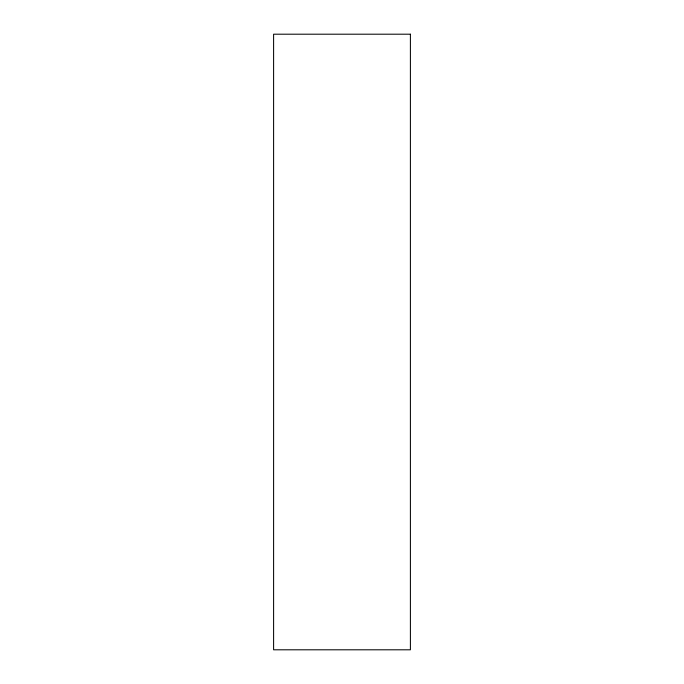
<?xml version="1.0" encoding="UTF-8"?>
<svg xmlns="http://www.w3.org/2000/svg" width="684" height="684" viewBox="0 0 684 684"><rect width="100%" height="100%" fill="white"/><g stroke="black" fill="none" stroke-linecap="round" stroke-linejoin="round"><path stroke-width="1.03" d="M410.4 34.2L273.6 34.2L273.6 649.8L410.4 649.8L410.4 34.2"/></g></svg>
